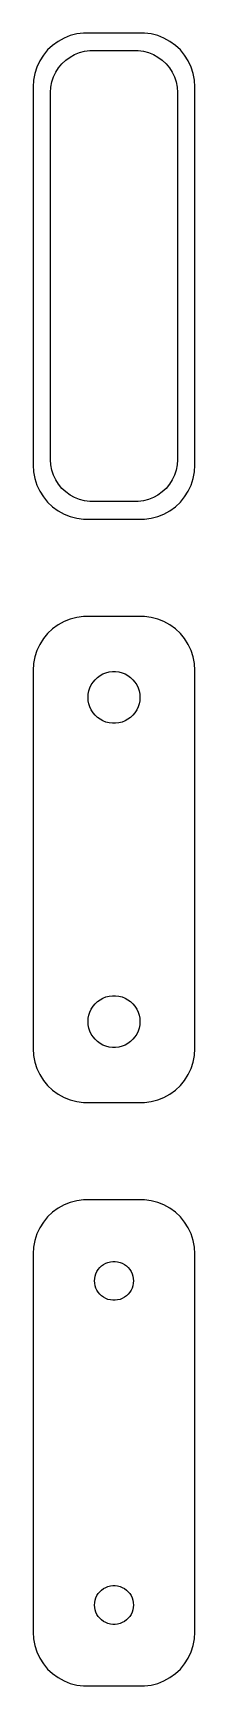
# Model space of a CAD drawing. Header units: metres. Extents: x -8 to 8, y 86 to 238.
import ezdxf

# ---------------------------------------------------------------- set-up
doc = ezdxf.new("R2010")
doc.units = ezdxf.units.M

msp = doc.modelspace()

# ---------------------------------------------------------------- linework, layer by layer
for p, q in [((-5.68712, 237.353), (-6.14484, 236.923)), ((-5.17912, 237.722), (-5.68712, 237.353)), ((-4.62889, 238.024), (-5.17912, 237.722)), ((-4.04507, 238.255), (-4.62889, 238.024)), ((-3.4369, 238.411), (-4.04507, 238.255)), ((-2.81395, 238.49), (-3.4369, 238.411)), ((2.81395, 238.49), (-2.81395, 238.49)), ((3.4369, 238.411), (2.81395, 238.49)), ((4.04507, 238.255), (3.4369, 238.411)), ((4.62889, 238.024), (4.04507, 238.255)), ((5.17912, 237.722), (4.62889, 238.024)), ((5.68712, 237.353), (5.17912, 237.722)), ((6.14484, 236.923), (5.68712, 237.353)), ((-6.88153, 235.909), (-7.14888, 235.341)), ((-6.54507, 236.439), (-6.88153, 235.909)), ((-6.14484, 236.923), (-6.54507, 236.439)), ((-5.13301, 235.276), (-4.82301, 235.651)), ((-4.82301, 235.651), (-4.46851, 235.984)), ((-4.46851, 235.984), (-4.07506, 236.27)), ((-4.07506, 236.27), (-3.64888, 236.504)), ((-3.64888, 236.504), (-3.1967, 236.683)), ((-3.1967, 236.683), (-2.72565, 236.804)), ((-2.72565, 236.804), (-2.24316, 236.865)), ((-2.24316, 236.865), (2.24316, 236.865)), ((2.24316, 236.865), (2.72565, 236.804)), ((2.72565, 236.804), (3.1967, 236.683)), ((3.1967, 236.683), (3.64888, 236.504)), ((3.64888, 236.504), (4.07506, 236.27)), ((4.07506, 236.27), (4.46851, 235.984)), ((4.46851, 235.984), (4.82301, 235.651)), ((4.82301, 235.651), (5.13301, 235.276)), ((6.54507, 236.439), (6.14484, 236.923)), ((6.88153, 235.909), (6.54507, 236.439)), ((7.14888, 235.341), (6.88153, 235.909)), ((-7.46057, 234.127), (-7.5, 233.5)), ((-7.34291, 234.743), (-7.46057, 234.127)), ((-7.14888, 235.341), (-7.34291, 234.743)), ((-5.75096, 233.963), (-5.60068, 234.426)), ((-5.60068, 234.426), (-5.3936, 234.866)), ((-5.3936, 234.866), (-5.13301, 235.276)), ((5.13301, 235.276), (5.3936, 234.866)), ((5.3936, 234.866), (5.60068, 234.426)), ((5.60068, 234.426), (5.75096, 233.963)), ((7.34291, 234.743), (7.14888, 235.341)), ((7.46057, 234.127), (7.34291, 234.743)), ((7.5, 233.5), (7.46057, 234.127)), ((-7.5, 233.5), (-7.5, 198.5)), ((-5.87262, 233), (-5.84209, 233.485)), ((-5.87262, 199), (-5.87262, 233)), ((-5.84209, 233.485), (-5.75096, 233.963)), ((5.75096, 233.963), (5.84209, 233.485)), ((5.84209, 233.485), (5.87262, 233)), ((5.87262, 233), (5.87262, 199)), ((7.5, 198.5), (7.5, 233.5)), ((-5.84209, 198.515), (-5.87262, 199)), ((5.87262, 199), (5.84209, 198.515)), ((-7.5, 198.5), (-7.46057, 197.873)), ((-7.46057, 197.873), (-7.34291, 197.257)), ((-5.75096, 198.037), (-5.84209, 198.515)), ((-5.60068, 197.574), (-5.75096, 198.037)), ((-5.3936, 197.134), (-5.60068, 197.574)), ((5.60068, 197.574), (5.3936, 197.134)), ((5.75096, 198.037), (5.60068, 197.574)), ((5.84209, 198.515), (5.75096, 198.037)), ((7.34291, 197.257), (7.46057, 197.873)), ((7.46057, 197.873), (7.5, 198.5)), ((-7.34291, 197.257), (-7.14888, 196.659)), ((-7.14888, 196.659), (-6.88153, 196.091)), ((-6.88153, 196.091), (-6.54507, 195.561)), ((-5.13301, 196.724), (-5.3936, 197.134)), ((-4.82301, 196.349), (-5.13301, 196.724)), ((-4.46851, 196.016), (-4.82301, 196.349)), ((-4.07506, 195.73), (-4.46851, 196.016)), ((4.46851, 196.016), (4.07506, 195.73)), ((4.82301, 196.349), (4.46851, 196.016)), ((5.13301, 196.724), (4.82301, 196.349)), ((5.3936, 197.134), (5.13301, 196.724)), ((6.54507, 195.561), (6.88153, 196.091)), ((6.88153, 196.091), (7.14888, 196.659)), ((7.14888, 196.659), (7.34291, 197.257)), ((-6.54507, 195.561), (-6.14484, 195.077)), ((-6.14484, 195.077), (-5.68712, 194.647)), ((-5.68712, 194.647), (-5.17912, 194.278)), ((-3.64888, 195.496), (-4.07506, 195.73)), ((-3.1967, 195.317), (-3.64888, 195.496)), ((-2.72565, 195.196), (-3.1967, 195.317)), ((-2.24316, 195.135), (-2.72565, 195.196)), ((2.24316, 195.135), (-2.24316, 195.135)), ((2.72565, 195.196), (2.24316, 195.135)), ((3.1967, 195.317), (2.72565, 195.196)), ((3.64888, 195.496), (3.1967, 195.317)), ((4.07506, 195.73), (3.64888, 195.496)), ((5.17912, 194.278), (5.68712, 194.647)), ((5.68712, 194.647), (6.14484, 195.077)), ((6.14484, 195.077), (6.54507, 195.561)), ((-5.17912, 194.278), (-4.62889, 193.976)), ((-4.62889, 193.976), (-4.04507, 193.745)), ((-4.04507, 193.745), (-3.4369, 193.589)), ((-3.4369, 193.589), (-2.81395, 193.51)), ((-2.81395, 193.51), (2.81395, 193.51)), ((2.81395, 193.51), (3.4369, 193.589)), ((3.4369, 193.589), (4.04507, 193.745)), ((4.04507, 193.745), (4.62889, 193.976)), ((4.62889, 193.976), (5.17912, 194.278)), ((-5.17912, 183.722), (-5.68712, 183.353)), ((-4.62889, 184.024), (-5.17912, 183.722)), ((-4.04507, 184.255), (-4.62889, 184.024)), ((-3.4369, 184.411), (-4.04507, 184.255)), ((-2.81395, 184.49), (-3.4369, 184.411)), ((2.81395, 184.49), (-2.81395, 184.49)), ((3.4369, 184.411), (2.81395, 184.49)), ((4.04507, 184.255), (3.4369, 184.411)), ((4.62889, 184.024), (4.04507, 184.255)), ((5.17912, 183.722), (4.62889, 184.024)), ((5.68712, 183.353), (5.17912, 183.722)), ((-6.54507, 182.439), (-6.88153, 181.909)), ((-6.14484, 182.923), (-6.54507, 182.439)), ((-5.68712, 183.353), (-6.14484, 182.923)), ((6.14484, 182.923), (5.68712, 183.353)), ((6.54507, 182.439), (6.14484, 182.923)), ((6.88153, 181.909), (6.54507, 182.439)), ((-7.34291, 180.743), (-7.46057, 180.127)), ((-7.14888, 181.341), (-7.34291, 180.743)), ((-6.88153, 181.909), (-7.14888, 181.341)), ((7.14888, 181.341), (6.88153, 181.909)), ((7.34291, 180.743), (7.14888, 181.341)), ((7.46057, 180.127), (7.34291, 180.743)), ((-7.46057, 180.127), (-7.5, 179.5)), ((-7.5, 179.5), (-7.5, 144.5)), ((-1.52982, 178.849), (-1.28598, 179.026)), ((-1.28598, 179.026), (-1.02187, 179.172)), ((-1.02187, 179.172), (-0.741638, 179.283)), ((-0.741638, 179.283), (-0.449707, 179.357)), ((-0.449707, 179.357), (-0.150696, 179.395)), ((-0.150696, 179.395), (0.150696, 179.395)), ((0.150696, 179.395), (0.449707, 179.357)), ((0.449707, 179.357), (0.741638, 179.283)), ((0.741638, 179.283), (1.02187, 179.172)), ((1.02187, 179.172), (1.28598, 179.026)), ((1.28598, 179.026), (1.52982, 178.849)), ((7.5, 179.5), (7.46057, 180.127)), ((7.5, 144.5), (7.5, 179.5)), ((-2.38107, 177.301), (-2.32458, 177.597)), ((-2.32458, 177.597), (-2.23146, 177.883)), ((-2.23146, 177.883), (-2.10313, 178.156)), ((-2.10313, 178.156), (-1.94164, 178.411)), ((-1.94164, 178.411), (-1.74951, 178.643)), ((-1.74951, 178.643), (-1.52982, 178.849)), ((1.52982, 178.849), (1.74951, 178.643)), ((1.74951, 178.643), (1.94164, 178.411)), ((1.94164, 178.411), (2.10313, 178.156)), ((2.10313, 178.156), (2.23146, 177.883)), ((2.23146, 177.883), (2.32458, 177.597)), ((2.32458, 177.597), (2.38107, 177.301)), ((-2.39999, 177), (-2.38107, 177.301)), ((-2.38107, 176.699), (-2.39999, 177)), ((-2.32458, 176.403), (-2.38107, 176.699)), ((-2.23146, 176.117), (-2.32458, 176.403)), ((-2.10313, 175.844), (-2.23146, 176.117)), ((2.23146, 176.117), (2.10313, 175.844)), ((2.32458, 176.403), (2.23146, 176.117)), ((2.38107, 176.699), (2.32458, 176.403)), ((2.38107, 177.301), (2.39999, 177)), ((2.39999, 177), (2.38107, 176.699)), ((-1.94164, 175.589), (-2.10313, 175.844)), ((-1.74951, 175.357), (-1.94164, 175.589)), ((-1.52982, 175.151), (-1.74951, 175.357)), ((-1.28598, 174.974), (-1.52982, 175.151)), ((-1.02187, 174.828), (-1.28598, 174.974)), ((-0.741638, 174.717), (-1.02187, 174.828)), ((-0.449707, 174.643), (-0.741638, 174.717)), ((-0.150696, 174.605), (-0.449707, 174.643)), ((0.150696, 174.605), (-0.150696, 174.605)), ((0.449707, 174.643), (0.150696, 174.605)), ((0.741638, 174.717), (0.449707, 174.643)), ((1.02187, 174.828), (0.741638, 174.717)), ((1.28598, 174.974), (1.02187, 174.828)), ((1.52982, 175.151), (1.28598, 174.974)), ((1.74951, 175.357), (1.52982, 175.151)), ((1.94164, 175.589), (1.74951, 175.357)), ((2.10313, 175.844), (1.94164, 175.589)), ((-2.10313, 148.156), (-1.94164, 148.411)), ((-1.94164, 148.411), (-1.74951, 148.643)), ((-1.74951, 148.643), (-1.52982, 148.849)), ((-1.52982, 148.849), (-1.28598, 149.026)), ((-1.28598, 149.026), (-1.02187, 149.172)), ((-1.02187, 149.172), (-0.741638, 149.283)), ((-0.741638, 149.283), (-0.449707, 149.357)), ((-0.449707, 149.357), (-0.150696, 149.395)), ((-0.150696, 149.395), (0.150696, 149.395)), ((0.150696, 149.395), (0.449707, 149.357)), ((0.449707, 149.357), (0.741638, 149.283)), ((0.741638, 149.283), (1.02187, 149.172)), ((1.02187, 149.172), (1.28598, 149.026)), ((1.28598, 149.026), (1.52982, 148.849)), ((1.52982, 148.849), (1.74951, 148.643)), ((1.74951, 148.643), (1.94164, 148.411)), ((1.94164, 148.411), (2.10313, 148.156)), ((-2.39999, 147), (-2.38107, 147.301)), ((-2.38107, 146.699), (-2.39999, 147)), ((-2.38107, 147.301), (-2.32458, 147.597)), ((-2.32458, 147.597), (-2.23146, 147.883)), ((-2.23146, 147.883), (-2.10313, 148.156)), ((2.10313, 148.156), (2.23146, 147.883)), ((2.23146, 147.883), (2.32458, 147.597)), ((2.32458, 147.597), (2.38107, 147.301)), ((2.38107, 147.301), (2.39999, 147)), ((2.39999, 147), (2.38107, 146.699)), ((-2.32458, 146.403), (-2.38107, 146.699)), ((-2.23146, 146.117), (-2.32458, 146.403)), ((-2.10313, 145.844), (-2.23146, 146.117)), ((-1.94164, 145.589), (-2.10313, 145.844)), ((-1.74951, 145.357), (-1.94164, 145.589)), ((-1.52982, 145.151), (-1.74951, 145.357)), ((1.74951, 145.357), (1.52982, 145.151)), ((1.94164, 145.589), (1.74951, 145.357)), ((2.10313, 145.844), (1.94164, 145.589)), ((2.23146, 146.117), (2.10313, 145.844)), ((2.32458, 146.403), (2.23146, 146.117)), ((2.38107, 146.699), (2.32458, 146.403)), ((-7.5, 144.5), (-7.46057, 143.873)), ((-7.46057, 143.873), (-7.34291, 143.257)), ((-1.28598, 144.974), (-1.52982, 145.151)), ((-1.02187, 144.828), (-1.28598, 144.974)), ((-0.741638, 144.717), (-1.02187, 144.828)), ((-0.449707, 144.643), (-0.741638, 144.717)), ((-0.150696, 144.605), (-0.449707, 144.643)), ((0.150696, 144.605), (-0.150696, 144.605)), ((0.449707, 144.643), (0.150696, 144.605)), ((0.741638, 144.717), (0.449707, 144.643)), ((1.02187, 144.828), (0.741638, 144.717)), ((1.28598, 144.974), (1.02187, 144.828)), ((1.52982, 145.151), (1.28598, 144.974)), ((7.34291, 143.257), (7.46057, 143.873)), ((7.46057, 143.873), (7.5, 144.5)), ((-7.34291, 143.257), (-7.14888, 142.659)), ((-7.14888, 142.659), (-6.88153, 142.091)), ((6.88153, 142.091), (7.14888, 142.659)), ((7.14888, 142.659), (7.34291, 143.257)), ((-6.88153, 142.091), (-6.54507, 141.561)), ((-6.54507, 141.561), (-6.14484, 141.077)), ((-6.14484, 141.077), (-5.68712, 140.647)), ((5.68712, 140.647), (6.14484, 141.077)), ((6.14484, 141.077), (6.54507, 141.561)), ((6.54507, 141.561), (6.88153, 142.091)), ((-5.68712, 140.647), (-5.17912, 140.278)), ((-5.17912, 140.278), (-4.62889, 139.976)), ((-4.62889, 139.976), (-4.04507, 139.745)), ((-4.04507, 139.745), (-3.4369, 139.589)), ((-3.4369, 139.589), (-2.81395, 139.51)), ((-2.81395, 139.51), (2.81395, 139.51)), ((2.81395, 139.51), (3.4369, 139.589)), ((3.4369, 139.589), (4.04507, 139.745)), ((4.04507, 139.745), (4.62889, 139.976)), ((4.62889, 139.976), (5.17912, 140.278)), ((5.17912, 140.278), (5.68712, 140.647)), ((-4.04507, 130.255), (-4.62889, 130.024)), ((-3.4369, 130.411), (-4.04507, 130.255)), ((-2.81395, 130.49), (-3.4369, 130.411)), ((2.81395, 130.49), (-2.81395, 130.49)), ((3.4369, 130.411), (2.81395, 130.49)), ((4.04507, 130.255), (3.4369, 130.411)), ((4.62889, 130.024), (4.04507, 130.255)), ((-6.14484, 128.923), (-6.54507, 128.439)), ((-5.68712, 129.353), (-6.14484, 128.923)), ((-5.17912, 129.722), (-5.68712, 129.353)), ((-4.62889, 130.024), (-5.17912, 129.722)), ((5.17912, 129.722), (4.62889, 130.024)), ((5.68712, 129.353), (5.17912, 129.722)), ((6.14484, 128.923), (5.68712, 129.353)), ((6.54507, 128.439), (6.14484, 128.923)), ((-7.14888, 127.341), (-7.34291, 126.743)), ((-6.88153, 127.909), (-7.14888, 127.341)), ((-6.54507, 128.439), (-6.88153, 127.909)), ((6.88153, 127.909), (6.54507, 128.439)), ((7.14888, 127.341), (6.88153, 127.909)), ((7.34291, 126.743), (7.14888, 127.341)), ((-7.46057, 126.127), (-7.5, 125.5)), ((-7.5, 125.5), (-7.5, 90.5)), ((-7.34291, 126.743), (-7.46057, 126.127)), ((7.46057, 126.127), (7.34291, 126.743)), ((7.5, 125.5), (7.46057, 126.127)), ((7.5, 90.5), (7.5, 125.5)), ((-1.57735, 123.867), (-1.45622, 124.058)), ((-1.45622, 124.058), (-1.31213, 124.232)), ((-1.31213, 124.232), (-1.14735, 124.387)), ((-1.14735, 124.387), (-0.964478, 124.52)), ((-0.964478, 124.52), (-0.766388, 124.629)), ((-0.766388, 124.629), (-0.556229, 124.712)), ((-0.556229, 124.712), (-0.33728, 124.768)), ((-0.33728, 124.768), (-0.113022, 124.796)), ((-0.113022, 124.796), (0.113022, 124.796)), ((0.113022, 124.796), (0.33728, 124.768)), ((0.33728, 124.768), (0.556229, 124.712)), ((0.556229, 124.712), (0.766388, 124.629)), ((0.766388, 124.629), (0.964478, 124.52)), ((0.964478, 124.52), (1.14735, 124.387)), ((1.14735, 124.387), (1.31213, 124.232)), ((1.31213, 124.232), (1.45622, 124.058)), ((1.45622, 124.058), (1.57735, 123.867)), ((-1.79999, 123), (-1.7858, 123.226)), ((-1.7858, 122.774), (-1.79999, 123)), ((-1.7858, 123.226), (-1.74344, 123.448)), ((-1.74344, 122.552), (-1.7858, 122.774)), ((-1.74344, 123.448), (-1.67358, 123.663)), ((-1.67358, 122.337), (-1.74344, 122.552)), ((-1.67358, 123.663), (-1.57735, 123.867)), ((1.57735, 123.867), (1.67358, 123.663)), ((1.67358, 123.663), (1.74344, 123.448)), ((1.74344, 122.552), (1.67358, 122.337)), ((1.74344, 123.448), (1.7858, 123.226)), ((1.7858, 122.774), (1.74344, 122.552)), ((1.7858, 123.226), (1.79999, 123)), ((1.79999, 123), (1.7858, 122.774)), ((-1.57735, 122.133), (-1.67358, 122.337)), ((-1.45622, 121.942), (-1.57735, 122.133)), ((-1.31213, 121.768), (-1.45622, 121.942)), ((-1.14735, 121.613), (-1.31213, 121.768)), ((-0.964478, 121.48), (-1.14735, 121.613)), ((-0.766388, 121.371), (-0.964478, 121.48)), ((-0.556229, 121.288), (-0.766388, 121.371)), ((-0.33728, 121.232), (-0.556229, 121.288)), ((-0.113022, 121.204), (-0.33728, 121.232)), ((0.113022, 121.204), (-0.113022, 121.204)), ((0.33728, 121.232), (0.113022, 121.204)), ((0.556229, 121.288), (0.33728, 121.232)), ((0.766388, 121.371), (0.556229, 121.288)), ((0.964478, 121.48), (0.766388, 121.371)), ((1.14735, 121.613), (0.964478, 121.48)), ((1.31213, 121.768), (1.14735, 121.613)), ((1.45622, 121.942), (1.31213, 121.768)), ((1.57735, 122.133), (1.45622, 121.942)), ((1.67358, 122.337), (1.57735, 122.133)), ((-1.7858, 93.2256), (-1.74344, 93.4476)), ((-1.74344, 93.4476), (-1.67358, 93.6626)), ((-1.67358, 93.6626), (-1.57735, 93.8672)), ((-1.57735, 93.8672), (-1.45622, 94.058)), ((-1.45622, 94.058), (-1.31213, 94.2322)), ((-1.31213, 94.2322), (-1.14735, 94.3869)), ((-1.14735, 94.3869), (-0.964478, 94.5198)), ((-0.964478, 94.5198), (-0.766388, 94.6287)), ((-0.766388, 94.6287), (-0.556229, 94.7119)), ((-0.556229, 94.7119), (-0.33728, 94.7681)), ((-0.33728, 94.7681), (-0.113022, 94.7964)), ((-0.113022, 94.7964), (0.113022, 94.7964)), ((0.113022, 94.7964), (0.33728, 94.7681)), ((0.33728, 94.7681), (0.556229, 94.7119)), ((0.556229, 94.7119), (0.766388, 94.6287)), ((0.766388, 94.6287), (0.964478, 94.5198)), ((0.964478, 94.5198), (1.14735, 94.3869)), ((1.14735, 94.3869), (1.31213, 94.2322)), ((1.31213, 94.2322), (1.45622, 94.058)), ((1.45622, 94.058), (1.57735, 93.8672)), ((1.57735, 93.8672), (1.67358, 93.6626)), ((1.67358, 93.6626), (1.74344, 93.4476)), ((1.74344, 93.4476), (1.7858, 93.2256)), ((-1.79999, 93), (-1.7858, 93.2256)), ((-1.7858, 92.7744), (-1.79999, 93)), ((-1.74344, 92.5524), (-1.7858, 92.7744)), ((-1.67358, 92.3374), (-1.74344, 92.5524)), ((-1.57735, 92.1329), (-1.67358, 92.3374)), ((-1.45622, 91.942), (-1.57735, 92.1329)), ((-1.31213, 91.7678), (-1.45622, 91.942)), ((1.45622, 91.942), (1.31213, 91.7678)), ((1.57735, 92.1329), (1.45622, 91.942)), ((1.67358, 92.3374), (1.57735, 92.1329)), ((1.74344, 92.5524), (1.67358, 92.3374)), ((1.7858, 92.7744), (1.74344, 92.5524)), ((1.7858, 93.2256), (1.79999, 93)), ((1.79999, 93), (1.7858, 92.7744)), ((-7.5, 90.5), (-7.46057, 89.8733)), ((-1.14735, 91.6131), (-1.31213, 91.7678)), ((-0.964478, 91.4802), (-1.14735, 91.6131)), ((-0.766388, 91.3713), (-0.964478, 91.4802)), ((-0.556229, 91.2881), (-0.766388, 91.3713)), ((-0.33728, 91.2319), (-0.556229, 91.2881)), ((-0.113022, 91.2036), (-0.33728, 91.2319)), ((0.113022, 91.2036), (-0.113022, 91.2036)), ((0.33728, 91.2319), (0.113022, 91.2036)), ((0.556229, 91.2881), (0.33728, 91.2319)), ((0.766388, 91.3713), (0.556229, 91.2881)), ((0.964478, 91.4802), (0.766388, 91.3713)), ((1.14735, 91.6131), (0.964478, 91.4802)), ((1.31213, 91.7678), (1.14735, 91.6131)), ((7.46057, 89.8733), (7.5, 90.5)), ((-7.46057, 89.8733), (-7.34291, 89.2566)), ((-7.34291, 89.2566), (-7.14888, 88.6594)), ((7.14888, 88.6594), (7.34291, 89.2566)), ((7.34291, 89.2566), (7.46057, 89.8733)), ((-7.14888, 88.6594), (-6.88153, 88.0912)), ((-6.88153, 88.0912), (-6.54507, 87.5611)), ((-6.54507, 87.5611), (-6.14484, 87.0773)), ((6.14484, 87.0773), (6.54507, 87.5611)), ((6.54507, 87.5611), (6.88153, 88.0912)), ((6.88153, 88.0912), (7.14888, 88.6594)), ((-6.14484, 87.0773), (-5.68712, 86.6474)), ((-5.68712, 86.6474), (-5.17912, 86.2784)), ((-5.17912, 86.2784), (-4.62889, 85.9759)), ((-4.62889, 85.9759), (-4.04507, 85.7447)), ((-4.04507, 85.7447), (-3.4369, 85.5886)), ((3.4369, 85.5886), (4.04507, 85.7447)), ((4.04507, 85.7447), (4.62889, 85.9759)), ((4.62889, 85.9759), (5.17912, 86.2784)), ((5.17912, 86.2784), (5.68712, 86.6474)), ((5.68712, 86.6474), (6.14484, 87.0773)), ((-3.4369, 85.5886), (-2.81395, 85.5099)), ((-2.81395, 85.5099), (2.81395, 85.5099)), ((2.81395, 85.5099), (3.4369, 85.5886))]:
    msp.add_line(p, q)

doc.saveas('drawing.dxf')
